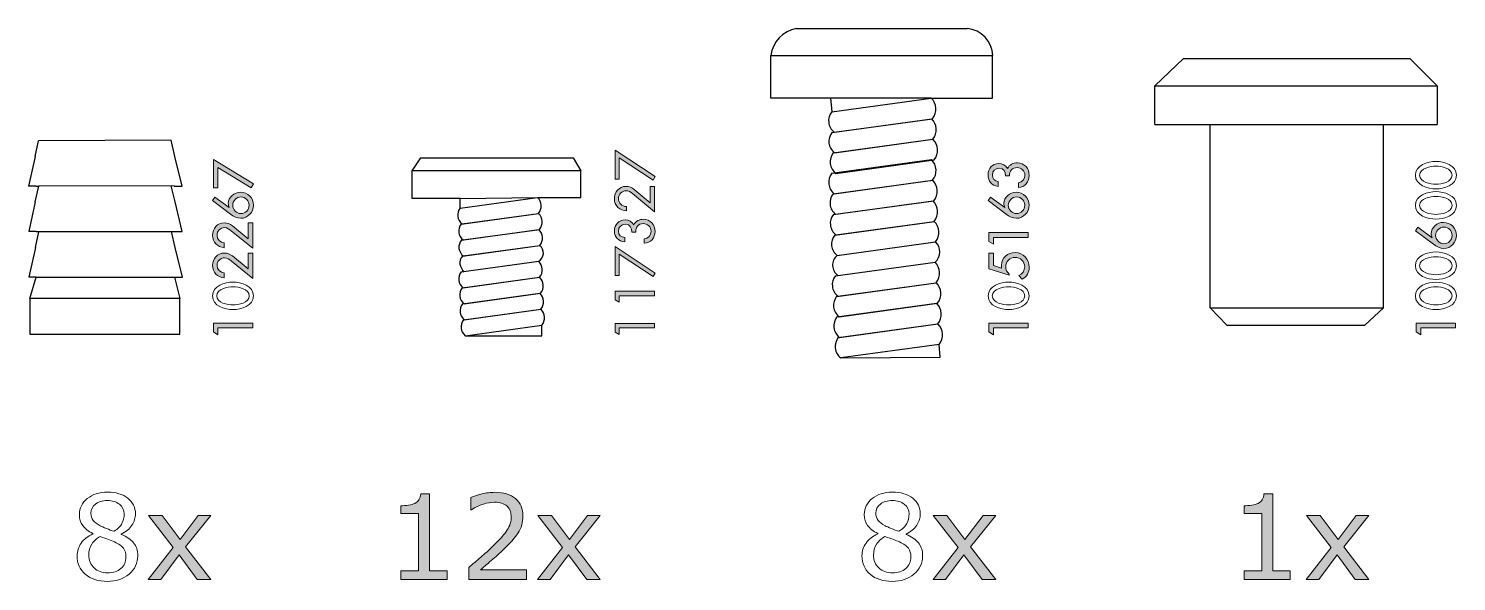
# Model space of a CAD drawing. Header units: centimetres. Extents: x -263 to 1048, y -279 to 536.
# Drawn here: x 427.6 to 504.8, y 307 to 336.9 of the extents above; entities that cross this region are included whole.
import ezdxf

# ---------------------------------------------------------------- set-up
doc = ezdxf.new("R2010")
doc.units = ezdxf.units.CM
doc.header["$MEASUREMENT"] = 0
doc.layers.add('Chiodi', color=1, linetype='Continuous')
doc.layers.add('Livello 1', color=7, linetype='Continuous')

msp = doc.modelspace()

# ---------------------------------------------------------------- hatches: boundary and pattern name
at = {"layer": 'Livello 1', "true_color": 0xffffff}
h = msp.add_hatch(color=7, dxfattribs=at)
h.dxf.hatch_style = 2
h.paths.add_polyline_path([(437.855, 328.271), (437.613, 328.271), (437.613, 329.803), (439.785, 328.477), (439.658, 328.271), (437.855, 329.371)])
h = msp.add_hatch(color=7, dxfattribs=at)
h.dxf.hatch_style = 2
h.paths.add_polyline_path([(459.552, 328.737), (459.332, 328.737), (459.332, 330.305), (461.496, 328.878), (461.385, 328.692), (459.552, 329.899)])
h = msp.add_hatch(color=7, dxfattribs=at)
h.dxf.hatch_style = 2
edge = h.paths.add_edge_path()
edge.add_spline(control_points=[(480.44, 328.914), (480.44, 329.142), (480.355, 329.332), (480.098, 329.332), (479.884, 329.332), (479.735, 329.174), (479.735, 328.962), (479.735, 328.77), (479.856, 328.637), (480.039, 328.61), (480.039, 328.61), (480.039, 328.347), (480.039, 328.347), (479.689, 328.398), (479.503, 328.621), (479.503, 328.971), (479.503, 329.309), (479.72, 329.585), (480.076, 329.585), (480.285, 329.585), (480.454, 329.495), (480.555, 329.315), (480.654, 329.524), (480.855, 329.616), (481.083, 329.616), (481.48, 329.616), (481.72, 329.318), (481.72, 328.936), (481.72, 328.604), (481.5, 328.305), (481.151, 328.288), (481.151, 328.288), (481.151, 328.545), (481.151, 328.545), (481.359, 328.57), (481.489, 328.754), (481.489, 328.956), (481.489, 329.193), (481.303, 329.363), (481.072, 329.363), (480.801, 329.363), (480.64, 329.177), (480.659, 328.914), (480.659, 328.914), (480.44, 328.914), (480.44, 328.914)], knot_values=[0, 0, 0, 0, 1, 1, 1, 2, 2, 2, 3, 3, 3, 4, 4, 4, 5, 5, 5, 6, 6, 6, 7, 7, 7, 8, 8, 8, 9, 9, 9, 10, 10, 10, 11, 11, 11, 12, 12, 12, 13, 13, 13, 14, 14, 14, 15, 15, 15, 15], degree=3, periodic=0)
h = msp.add_hatch(color=7, dxfattribs=at)
h.dxf.hatch_style = 2
edge = h.paths.add_edge_path()
edge.add_spline(control_points=[(461.238, 328.347), (461.238, 328.347), (461.459, 328.347), (461.459, 328.347), (461.459, 328.347), (461.459, 326.971), (461.459, 326.971), (461.459, 326.971), (460.283, 327.966), (460.283, 327.966), (460.181, 328.051), (460.065, 328.11), (459.927, 328.11), (459.69, 328.11), (459.515, 327.918), (459.515, 327.687), (459.515, 327.43), (459.704, 327.264), (459.953, 327.258), (459.953, 327.258), (459.953, 327.021), (459.953, 327.021), (459.58, 327.03), (459.295, 327.303), (459.295, 327.678), (459.295, 328.034), (459.555, 328.347), (459.924, 328.347), (460.096, 328.347), (460.246, 328.296), (460.373, 328.186), (460.373, 328.186), (461.238, 327.45), (461.238, 327.45), (461.238, 327.45), (461.238, 328.347), (461.238, 328.347)], knot_values=[0, 0, 0, 0, 1, 1, 1, 2, 2, 2, 3, 3, 3, 4, 4, 4, 5, 5, 5, 6, 6, 6, 7, 7, 7, 8, 8, 8, 9, 9, 9, 10, 10, 10, 11, 11, 11, 12, 12, 12, 12], degree=3, periodic=0)
h = msp.add_hatch(color=7, dxfattribs=at)
h.dxf.hatch_style = 2
edge = h.paths.add_edge_path()
edge.add_spline(control_points=[(437.697, 327.768), (437.697, 327.768), (438.465, 327.201), (438.465, 327.201), (438.465, 327.201), (438.471, 327.207), (438.471, 327.207), (438.439, 327.269), (438.419, 327.339), (438.419, 327.416), (438.419, 327.765), (438.744, 328.03), (439.085, 328.03), (439.474, 328.03), (439.785, 327.714), (439.785, 327.328), (439.785, 326.961), (439.48, 326.62), (439.105, 326.62), (438.891, 326.62), (438.71, 326.727), (438.544, 326.851), (438.544, 326.851), (437.568, 327.576), (437.568, 327.576), (437.568, 327.576), (437.697, 327.768), (437.697, 327.768)], knot_values=[0, 0, 0, 0, 1, 1, 1, 2, 2, 2, 3, 3, 3, 4, 4, 4, 5, 5, 5, 6, 6, 6, 7, 7, 7, 8, 8, 8, 9, 9, 9, 9], degree=3, periodic=0)
edge = h.paths.add_edge_path()
edge.add_spline(control_points=[(439.113, 327.777), (438.848, 327.777), (438.657, 327.551), (438.657, 327.326), (438.657, 327.094), (438.868, 326.874), (439.099, 326.874), (439.344, 326.874), (439.548, 327.083), (439.548, 327.326), (439.548, 327.562), (439.35, 327.777), (439.113, 327.777)], knot_values=[0, 0, 0, 0, 0.352778, 0.352778, 0.352778, 0.705556, 0.705556, 0.705556, 1.058333, 1.058333, 1.058333, 1.411111, 1.411111, 1.411111, 1.411111], degree=3, periodic=0)
edge.add_line((439.113, 327.777), (439.113, 327.777))
h = msp.add_hatch(color=7, dxfattribs=at)
h.dxf.hatch_style = 2
edge = h.paths.add_edge_path()
edge.add_spline(control_points=[(479.633, 327.768), (479.633, 327.768), (480.4, 327.201), (480.4, 327.201), (480.4, 327.201), (480.406, 327.207), (480.406, 327.207), (480.375, 327.269), (480.355, 327.339), (480.355, 327.416), (480.355, 327.765), (480.679, 328.03), (481.021, 328.03), (481.41, 328.03), (481.72, 327.714), (481.72, 327.328), (481.72, 326.961), (481.416, 326.62), (481.041, 326.62), (480.826, 326.62), (480.646, 326.727), (480.479, 326.851), (480.479, 326.851), (479.503, 327.576), (479.503, 327.576), (479.503, 327.576), (479.633, 327.768), (479.633, 327.768)], knot_values=[0, 0, 0, 0, 1, 1, 1, 2, 2, 2, 3, 3, 3, 4, 4, 4, 5, 5, 5, 6, 6, 6, 7, 7, 7, 8, 8, 8, 9, 9, 9, 9], degree=3, periodic=0)
edge = h.paths.add_edge_path()
edge.add_spline(control_points=[(481.049, 327.777), (480.784, 327.777), (480.592, 327.551), (480.592, 327.326), (480.592, 327.094), (480.804, 326.874), (481.035, 326.874), (481.28, 326.874), (481.483, 327.083), (481.483, 327.326), (481.483, 327.562), (481.286, 327.777), (481.049, 327.777)], knot_values=[0, 0, 0, 0, 0.352778, 0.352778, 0.352778, 0.705556, 0.705556, 0.705556, 1.058333, 1.058333, 1.058333, 1.411111, 1.411111, 1.411111, 1.411111], degree=3, periodic=0)
edge.add_line((481.049, 327.777), (481.049, 327.777))
h = msp.add_hatch(color=7, dxfattribs=at)
h.dxf.hatch_style = 2
edge = h.paths.add_edge_path()
edge.add_spline(control_points=[(460.232, 325.881), (460.224, 326.107), (460.155, 326.301), (459.888, 326.301), (459.662, 326.301), (459.515, 326.152), (459.515, 325.929), (459.515, 325.717), (459.656, 325.599), (459.856, 325.579), (459.856, 325.579), (459.856, 325.344), (459.856, 325.344), (459.518, 325.379), (459.296, 325.585), (459.296, 325.934), (459.296, 326.276), (459.527, 326.538), (459.876, 326.538), (460.065, 326.538), (460.254, 326.437), (460.342, 326.264), (460.435, 326.47), (460.647, 326.569), (460.864, 326.569), (461.236, 326.569), (461.495, 326.273), (461.495, 325.909), (461.495, 325.565), (461.261, 325.283), (460.906, 325.277), (460.906, 325.277), (460.906, 325.508), (460.906, 325.508), (461.123, 325.52), (461.276, 325.703), (461.276, 325.918), (461.276, 326.154), (461.083, 326.332), (460.849, 326.332), (460.578, 326.332), (460.443, 326.14), (460.452, 325.881), (460.452, 325.881), (460.232, 325.881), (460.232, 325.881)], knot_values=[0, 0, 0, 0, 1, 1, 1, 2, 2, 2, 3, 3, 3, 4, 4, 4, 5, 5, 5, 6, 6, 6, 7, 7, 7, 8, 8, 8, 9, 9, 9, 10, 10, 10, 11, 11, 11, 12, 12, 12, 13, 13, 13, 14, 14, 14, 15, 15, 15, 15], degree=3, periodic=0)
h = msp.add_hatch(color=7, dxfattribs=at)
h.dxf.hatch_style = 2
edge = h.paths.add_edge_path()
edge.add_spline(control_points=[(439.497, 326.377), (439.497, 326.377), (439.74, 326.377), (439.74, 326.377), (439.74, 326.377), (439.74, 325.003), (439.74, 325.003), (439.74, 325.003), (438.597, 325.934), (438.597, 325.934), (438.49, 326.021), (438.358, 326.123), (438.216, 326.123), (437.994, 326.123), (437.81, 325.925), (437.81, 325.706), (437.81, 325.488), (437.985, 325.311), (438.2, 325.296), (438.2, 325.296), (438.2, 325.031), (438.2, 325.031), (437.821, 325.074), (437.568, 325.319), (437.568, 325.706), (437.568, 326.066), (437.836, 326.377), (438.205, 326.377), (438.363, 326.377), (438.521, 326.317), (438.642, 326.219), (438.642, 326.219), (439.497, 325.519), (439.497, 325.519), (439.497, 325.519), (439.497, 326.377), (439.497, 326.377)], knot_values=[0, 0, 0, 0, 1, 1, 1, 2, 2, 2, 3, 3, 3, 4, 4, 4, 5, 5, 5, 6, 6, 6, 7, 7, 7, 8, 8, 8, 9, 9, 9, 10, 10, 10, 11, 11, 11, 12, 12, 12, 12], degree=3, periodic=0)
h = msp.add_hatch(color=7, dxfattribs=at)
h.dxf.hatch_style = 2
h.paths.add_polyline_path([(479.791, 325.223), (479.548, 325.37), (479.548, 325.846), (481.675, 325.846), (481.675, 325.592), (479.791, 325.592)])
h = msp.add_hatch(color=7, dxfattribs=at)
h.dxf.hatch_style = 2
edge = h.paths.add_edge_path()
edge.add_spline(control_points=[(502.735, 326.136), (502.735, 326.136), (503.502, 325.568), (503.502, 325.568), (503.502, 325.568), (503.508, 325.575), (503.508, 325.575), (503.477, 325.637), (503.457, 325.707), (503.457, 325.784), (503.457, 326.133), (503.782, 326.398), (504.123, 326.398), (504.512, 326.398), (504.822, 326.082), (504.822, 325.696), (504.822, 325.329), (504.517, 324.988), (504.143, 324.988), (503.928, 324.988), (503.747, 325.095), (503.581, 325.219), (503.581, 325.219), (502.605, 325.944), (502.605, 325.944), (502.605, 325.944), (502.735, 326.136), (502.735, 326.136)], knot_values=[0, 0, 0, 0, 1, 1, 1, 2, 2, 2, 3, 3, 3, 4, 4, 4, 5, 5, 5, 6, 6, 6, 7, 7, 7, 8, 8, 8, 9, 9, 9, 9], degree=3, periodic=0)
edge = h.paths.add_edge_path()
edge.add_spline(control_points=[(504.151, 326.144), (503.886, 326.144), (503.694, 325.919), (503.694, 325.693), (503.694, 325.462), (503.906, 325.242), (504.137, 325.242), (504.382, 325.242), (504.585, 325.45), (504.585, 325.693), (504.585, 325.93), (504.388, 326.144), (504.151, 326.144)], knot_values=[0, 0, 0, 0, 0.352778, 0.352778, 0.352778, 0.705556, 0.705556, 0.705556, 1.058333, 1.058333, 1.058333, 1.411111, 1.411111, 1.411111, 1.411111], degree=3, periodic=0)
edge.add_line((504.151, 326.144), (504.151, 326.144))
h = msp.add_hatch(color=7, dxfattribs=at)
h.dxf.hatch_style = 2
h.paths.add_polyline_path([(459.552, 323.521), (459.332, 323.521), (459.332, 325.09), (461.496, 323.663), (461.385, 323.477), (459.552, 324.684)])
h = msp.add_hatch(color=7, dxfattribs=at)
h.dxf.hatch_style = 2
edge = h.paths.add_edge_path()
edge.add_spline(control_points=[(439.497, 324.745), (439.497, 324.745), (439.74, 324.745), (439.74, 324.745), (439.74, 324.745), (439.74, 323.372), (439.74, 323.372), (439.74, 323.372), (438.597, 324.303), (438.597, 324.303), (438.49, 324.39), (438.358, 324.491), (438.216, 324.491), (437.994, 324.491), (437.81, 324.295), (437.81, 324.074), (437.81, 323.857), (437.985, 323.679), (438.2, 323.665), (438.2, 323.665), (438.2, 323.4), (438.2, 323.4), (437.821, 323.442), (437.568, 323.687), (437.568, 324.074), (437.568, 324.435), (437.836, 324.745), (438.205, 324.745), (438.363, 324.745), (438.521, 324.686), (438.642, 324.587), (438.642, 324.587), (439.497, 323.888), (439.497, 323.888), (439.497, 323.888), (439.497, 324.745), (439.497, 324.745)], knot_values=[0, 0, 0, 0, 1, 1, 1, 2, 2, 2, 3, 3, 3, 4, 4, 4, 5, 5, 5, 6, 6, 6, 7, 7, 7, 8, 8, 8, 9, 9, 9, 10, 10, 10, 11, 11, 11, 12, 12, 12, 12], degree=3, periodic=0)
h = msp.add_hatch(color=7, dxfattribs=at)
h.dxf.hatch_style = 2
edge = h.paths.add_edge_path()
edge.add_spline(control_points=[(479.791, 324.066), (479.791, 324.066), (480.228, 323.933), (480.228, 323.933), (480.228, 323.933), (480.22, 324.082), (480.22, 324.082), (480.22, 324.494), (480.572, 324.765), (480.964, 324.765), (481.413, 324.765), (481.72, 324.415), (481.72, 323.978), (481.72, 323.716), (481.582, 323.454), (481.348, 323.329), (481.348, 323.329), (481.162, 323.527), (481.162, 323.527), (481.342, 323.592), (481.478, 323.809), (481.478, 323.998), (481.478, 324.286), (481.241, 324.511), (480.956, 324.511), (480.682, 324.511), (480.451, 324.277), (480.451, 324.004), (480.451, 323.854), (480.521, 323.699), (480.64, 323.606), (480.64, 323.606), (480.64, 323.555), (480.64, 323.555), (480.64, 323.555), (479.548, 323.882), (479.548, 323.882), (479.548, 323.882), (479.548, 324.734), (479.548, 324.734), (479.548, 324.734), (479.791, 324.734), (479.791, 324.734), (479.791, 324.734), (479.791, 324.066), (479.791, 324.066)], knot_values=[0, 0, 0, 0, 1, 1, 1, 2, 2, 2, 3, 3, 3, 4, 4, 4, 5, 5, 5, 6, 6, 6, 7, 7, 7, 8, 8, 8, 9, 9, 9, 10, 10, 10, 11, 11, 11, 12, 12, 12, 13, 13, 13, 14, 14, 14, 15, 15, 15, 15], degree=3, periodic=0)
h = msp.add_hatch(color=7, dxfattribs=at)
h.dxf.hatch_style = 2
h.paths.add_polyline_path([(459.552, 322.085), (459.332, 322.209), (459.332, 322.675), (461.459, 322.675), (461.459, 322.438), (459.552, 322.438)])
h = msp.add_hatch(color=7, dxfattribs=at)
h.dxf.hatch_style = 2
h.paths.add_polyline_path([(437.855, 320.329), (437.613, 320.476), (437.613, 320.953), (439.74, 320.953), (439.74, 320.699), (437.855, 320.699)])
h = msp.add_hatch(color=7, dxfattribs=at)
h.dxf.hatch_style = 2
h.paths.add_polyline_path([(459.552, 320.346), (459.332, 320.471), (459.332, 320.936), (461.459, 320.936), (461.459, 320.699), (459.552, 320.699)])
h = msp.add_hatch(color=7, dxfattribs=at)
h.dxf.hatch_style = 2
h.paths.add_polyline_path([(479.791, 320.329), (479.548, 320.476), (479.548, 320.953), (481.675, 320.953), (481.675, 320.699), (479.791, 320.699)])
h = msp.add_hatch(color=7, dxfattribs=at)
h.dxf.hatch_style = 2
h.paths.add_polyline_path([(502.893, 320.328), (502.65, 320.475), (502.65, 320.952), (504.777, 320.952), (504.777, 320.698), (502.893, 320.698)])
h = msp.add_hatch(color=7, dxfattribs=at)
h.dxf.hatch_style = 2
edge = h.paths.add_edge_path()
edge.add_spline(control_points=[(450.247, 307.095), (450.247, 307.095), (447.747, 307.095), (447.747, 307.095), (447.747, 307.095), (447.747, 307.567), (447.747, 307.567), (447.747, 307.567), (448.709, 307.567), (448.709, 307.567), (448.709, 307.567), (448.709, 310.661), (448.709, 310.661), (448.709, 310.661), (447.747, 310.661), (447.747, 310.661), (447.747, 310.661), (447.747, 311.083), (447.747, 311.083), (447.878, 311.083), (448.018, 311.094), (448.167, 311.115), (448.315, 311.137), (448.428, 311.169), (448.504, 311.21), (448.599, 311.261), (448.674, 311.327), (448.729, 311.406), (448.784, 311.486), (448.815, 311.593), (448.824, 311.728), (448.824, 311.728), (449.304, 311.728), (449.304, 311.728), (449.304, 311.728), (449.304, 307.567), (449.304, 307.567), (449.304, 307.567), (450.247, 307.567), (450.247, 307.567), (450.247, 307.567), (450.247, 307.095), (450.247, 307.095)], knot_values=[0, 0, 0, 0, 1, 1, 1, 2, 2, 2, 3, 3, 3, 4, 4, 4, 5, 5, 5, 6, 6, 6, 7, 7, 7, 8, 8, 8, 9, 9, 9, 10, 10, 10, 11, 11, 11, 12, 12, 12, 13, 13, 13, 14, 14, 14, 14], degree=3, periodic=0)
h = msp.add_hatch(color=7, dxfattribs=at)
h.dxf.hatch_style = 2
edge = h.paths.add_edge_path()
edge.add_spline(control_points=[(454.547, 307.095), (454.547, 307.095), (451.422, 307.095), (451.422, 307.095), (451.422, 307.095), (451.422, 307.744), (451.422, 307.744), (451.639, 307.929), (451.856, 308.115), (452.074, 308.302), (452.292, 308.487), (452.496, 308.672), (452.684, 308.856), (453.081, 309.241), (453.353, 309.546), (453.499, 309.773), (453.646, 309.999), (453.719, 310.243), (453.719, 310.506), (453.719, 310.746), (453.64, 310.933), (453.482, 311.069), (453.324, 311.204), (453.103, 311.272), (452.82, 311.272), (452.632, 311.272), (452.429, 311.238), (452.21, 311.173), (451.99, 311.106), (451.776, 311.005), (451.567, 310.868), (451.567, 310.868), (451.536, 310.868), (451.536, 310.868), (451.536, 310.868), (451.536, 311.52), (451.536, 311.52), (451.683, 311.592), (451.879, 311.658), (452.124, 311.718), (452.369, 311.778), (452.606, 311.808), (452.836, 311.808), (453.309, 311.808), (453.68, 311.694), (453.949, 311.466), (454.217, 311.237), (454.352, 310.927), (454.352, 310.537), (454.352, 310.361), (454.33, 310.197), (454.285, 310.045), (454.241, 309.893), (454.175, 309.749), (454.088, 309.613), (454.008, 309.485), (453.913, 309.359), (453.805, 309.234), (453.696, 309.111), (453.564, 308.973), (453.409, 308.822), (453.188, 308.605), (452.96, 308.395), (452.724, 308.191), (452.489, 307.987), (452.268, 307.799), (452.063, 307.626), (452.063, 307.626), (454.547, 307.626), (454.547, 307.626), (454.547, 307.626), (454.547, 307.095), (454.547, 307.095)], knot_values=[0, 0, 0, 0, 1, 1, 1, 2, 2, 2, 3, 3, 3, 4, 4, 4, 5, 5, 5, 6, 6, 6, 7, 7, 7, 8, 8, 8, 9, 9, 9, 10, 10, 10, 11, 11, 11, 12, 12, 12, 13, 13, 13, 14, 14, 14, 15, 15, 15, 16, 16, 16, 17, 17, 17, 18, 18, 18, 19, 19, 19, 20, 20, 20, 21, 21, 21, 22, 22, 22, 23, 23, 23, 24, 24, 24, 24], degree=3, periodic=0)
h = msp.add_hatch(color=7, dxfattribs=at)
h.dxf.hatch_style = 2
edge = h.paths.add_edge_path()
edge.add_spline(control_points=[(495.84, 307.094), (495.84, 307.094), (493.341, 307.094), (493.341, 307.094), (493.341, 307.094), (493.341, 307.566), (493.341, 307.566), (493.341, 307.566), (494.302, 307.566), (494.302, 307.566), (494.302, 307.566), (494.302, 310.661), (494.302, 310.661), (494.302, 310.661), (493.341, 310.661), (493.341, 310.661), (493.341, 310.661), (493.341, 311.082), (493.341, 311.082), (493.471, 311.082), (493.611, 311.093), (493.76, 311.115), (493.908, 311.137), (494.021, 311.168), (494.098, 311.209), (494.193, 311.261), (494.268, 311.327), (494.322, 311.406), (494.377, 311.486), (494.408, 311.593), (494.417, 311.728), (494.417, 311.728), (494.897, 311.728), (494.897, 311.728), (494.897, 311.728), (494.897, 307.566), (494.897, 307.566), (494.897, 307.566), (495.84, 307.566), (495.84, 307.566), (495.84, 307.566), (495.84, 307.094), (495.84, 307.094)], knot_values=[0, 0, 0, 0, 1, 1, 1, 2, 2, 2, 3, 3, 3, 4, 4, 4, 5, 5, 5, 6, 6, 6, 7, 7, 7, 8, 8, 8, 9, 9, 9, 10, 10, 10, 11, 11, 11, 12, 12, 12, 13, 13, 13, 14, 14, 14, 14], degree=3, periodic=0)
h = msp.add_hatch(color=7, dxfattribs=at)
h.dxf.hatch_style = 2
h.paths.add_polyline_path([(437.476, 307.095), (436.741, 307.095), (435.758, 308.426), (434.769, 307.095), (434.09, 307.095), (435.441, 308.822), (434.102, 310.558), (434.837, 310.558), (435.814, 309.25), (436.793, 310.558), (437.476, 310.558), (436.115, 308.853)])
h = msp.add_hatch(color=7, dxfattribs=at)
h.dxf.hatch_style = 2
h.paths.add_polyline_path([(458.531, 307.095), (457.797, 307.095), (456.814, 308.426), (455.825, 307.095), (455.145, 307.095), (456.497, 308.822), (455.158, 310.558), (455.893, 310.558), (456.869, 309.25), (457.849, 310.558), (458.531, 310.558), (457.171, 308.853)])
h = msp.add_hatch(color=7, dxfattribs=at)
h.dxf.hatch_style = 2
h.paths.add_polyline_path([(479.911, 307.095), (479.176, 307.095), (478.193, 308.426), (477.204, 307.095), (476.525, 307.095), (477.876, 308.822), (476.537, 310.558), (477.272, 310.558), (478.249, 309.25), (479.228, 310.558), (479.911, 310.558), (478.55, 308.853)])
h = msp.add_hatch(color=7, dxfattribs=at)
h.dxf.hatch_style = 2
h.paths.add_polyline_path([(500.088, 307.094), (499.353, 307.094), (498.37, 308.425), (497.381, 307.094), (496.702, 307.094), (498.054, 308.822), (496.714, 310.558), (497.449, 310.558), (498.426, 309.25), (499.405, 310.558), (500.088, 310.558), (498.727, 308.853)])

# ---------------------------------------------------------------- linework, layer by layer
at = {"layer": 'Chiodi'}
for p, q in [((469.141, 336.879), (478.369, 336.879)), ((467.762, 333.121), (467.762, 335.43)), ((467.762, 335.43), (479.296, 335.43)), ((479.296, 335.43), (479.747, 335.43)), ((479.747, 335.43), (479.747, 335.422)), ((479.747, 333.121), (479.747, 335.422)), ((488.516, 333.792), (490.071, 335.259)), ((490.071, 335.259), (502.307, 335.255)), ((502.307, 335.255), (503.776, 333.791)), ((488.516, 331.686), (488.516, 333.792)), ((488.516, 333.792), (503.776, 333.791)), ((503.776, 333.791), (503.786, 331.685)), ((470.988, 333.121), (467.762, 333.121)), ((476.431, 333.121), (470.988, 333.121)), ((470.988, 333.121), (471.045, 332.381)), ((471.045, 332.381), (476.431, 333.121)), ((476.431, 333.121), (479.747, 333.121)), ((471.062, 331.269), (476.45, 332.007)), ((471.176, 331.277), (476.496, 332.007)), ((488.516, 331.686), (503.786, 331.685)), ((491.513, 321.785), (491.513, 331.686)), ((500.879, 321.785), (500.879, 331.686)), ((427.979, 329.968), (428.167, 330.815)), ((435.324, 330.838), (428.167, 330.815)), ((435.532, 329.968), (435.324, 330.838)), ((471.131, 330.157), (476.519, 330.895)), ((471.193, 330.165), (476.514, 330.895)), ((427.979, 329.968), (427.621, 328.359)), ((435.919, 328.359), (435.532, 329.968)), ((448.368, 329.194), (448.832, 329.882)), ((448.832, 329.882), (457.061, 329.882)), ((457.061, 329.882), (457.479, 329.194)), ((471.051, 329.055), (476.438, 329.793)), ((471.263, 329.052), (476.583, 329.782)), ((457.479, 329.194), (448.368, 329.194)), ((448.368, 327.69), (448.368, 329.194)), ((457.479, 327.749), (457.479, 329.194)), ((428.023, 328.359), (427.621, 328.359)), ((427.987, 327.513), (428.175, 328.36)), ((428.023, 328.359), (428.175, 328.36)), ((435.332, 328.383), (428.175, 328.36)), ((435.54, 327.513), (435.332, 328.383)), ((435.502, 328.359), (435.332, 328.383)), ((435.502, 328.359), (435.919, 328.359)), ((471.12, 327.942), (476.507, 328.68)), ((471.182, 327.95), (476.502, 328.68)), ((427.987, 327.513), (427.629, 325.904)), ((435.927, 325.904), (435.54, 327.513)), ((450.954, 327.69), (448.368, 327.69)), ((450.954, 327.174), (455.142, 327.749)), ((450.954, 327.69), (455.142, 327.749)), ((450.954, 327.174), (450.954, 327.69)), ((455.142, 327.749), (457.479, 327.749)), ((471.137, 326.83), (476.525, 327.568)), ((471.251, 326.838), (476.571, 327.568)), ((451.008, 326.309), (455.197, 326.883)), ((451.056, 326.315), (455.193, 326.883)), ((428.031, 325.904), (427.629, 325.904)), ((427.997, 325.043), (428.185, 325.89)), ((428.031, 325.904), (435.51, 325.904)), ((435.342, 325.913), (428.185, 325.89)), ((435.551, 325.043), (435.342, 325.913)), ((435.51, 325.904), (435.927, 325.904)), ((451.022, 325.444), (455.211, 326.018)), ((451.11, 325.45), (455.247, 326.018)), ((471.207, 325.718), (476.594, 326.456)), ((471.269, 325.726), (476.589, 326.456)), ((427.997, 325.043), (427.639, 323.433)), ((435.937, 323.433), (435.551, 325.043)), ((451.076, 324.579), (455.265, 325.153)), ((451.124, 324.585), (455.261, 325.153)), ((471.338, 324.613), (476.658, 325.343)), ((451.013, 323.722), (455.202, 324.296)), ((471.243, 323.515), (476.631, 324.253)), ((428.041, 323.433), (427.639, 323.433)), ((427.697, 322.279), (428.041, 323.433)), ((428.041, 323.433), (435.52, 323.433)), ((435.52, 323.433), (435.801, 322.279)), ((435.52, 323.433), (435.937, 323.433)), ((451.067, 322.857), (455.255, 323.431)), ((451.115, 322.863), (455.252, 323.431)), ((471.313, 322.403), (476.7, 323.141)), ((471.375, 322.411), (476.695, 323.141)), ((435.801, 322.279), (427.697, 322.279)), ((427.697, 322.279), (427.697, 320.353)), ((435.801, 320.357), (435.801, 322.279)), ((451.08, 321.992), (455.269, 322.566)), ((451.168, 321.998), (455.305, 322.566)), ((471.33, 321.291), (476.718, 322.029)), ((471.444, 321.298), (476.764, 322.028)), ((451.134, 321.127), (455.323, 321.701)), ((451.182, 321.134), (455.319, 321.701)), ((491.513, 321.785), (500.879, 321.785)), ((491.513, 321.785), (492.408, 320.842)), ((500.879, 321.785), (499.877, 320.842)), ((451.236, 320.269), (455.373, 320.836)), ((455.371, 320.269), (455.373, 320.836)), ((471.399, 320.178), (476.787, 320.916)), ((471.461, 320.186), (476.782, 320.916)), ((492.408, 320.842), (499.877, 320.842)), ((427.683, 320.357), (435.801, 320.357)), ((451.236, 320.269), (455.371, 320.269)), ((476.851, 319.804), (471.531, 319.074)), ((476.91, 319.117), (476.851, 319.804)), ((471.531, 319.074), (476.91, 319.117))]:
    msp.add_line(p, q, dxfattribs=at)
for centre, radius, start, end in [((469.424, 335.23), 1.673, 99.74581, 173.42871), ((478.233, 335.37), 1.516, 1.97117, 84.8543), ((475.853, 332.528), 0.828, 320.99417, 45.7306), ((471.659, 331.894), 0.784, 141.58314, 231.95807), ((475.871, 331.416), 0.828, 320.99417, 45.7306), ((471.676, 330.782), 0.784, 141.58314, 231.95807), ((475.94, 330.303), 0.828, 320.99417, 45.7306), ((471.746, 329.67), 0.784, 141.58314, 231.95807), ((475.859, 329.201), 0.828, 320.99417, 45.7306), ((471.665, 328.568), 0.784, 141.58314, 231.95807), ((475.928, 328.089), 0.828, 320.99417, 45.7306), ((454.693, 327.288), 0.644, 320.99417, 45.7306), ((471.734, 327.455), 0.784, 141.58314, 231.95807), ((475.946, 326.977), 0.828, 320.99417, 45.7306), ((451.432, 326.795), 0.61, 141.58314, 231.95807), ((454.747, 326.423), 0.644, 320.99417, 45.7306), ((471.752, 326.343), 0.784, 141.58314, 231.95807), ((451.486, 325.93), 0.61, 141.58314, 231.95807), ((454.761, 325.558), 0.644, 320.99417, 45.7306), ((476.015, 325.864), 0.828, 320.99417, 45.7306), ((451.499, 325.065), 0.61, 141.58314, 231.95807), ((454.932, 324.747), 0.525, 300.92574, 50.8227), ((471.821, 325.231), 0.784, 141.58314, 231.95807), ((476.168, 324.81), 0.724, 309.69584, 47.42173), ((451.516, 324.211), 0.574, 140.08291, 233.8973), ((454.752, 323.836), 0.644, 320.99417, 45.7306), ((471.765, 324.091), 0.674, 129.32399, 235.66365), ((476.052, 323.662), 0.828, 320.99417, 45.7306), ((451.49, 323.343), 0.61, 141.58314, 231.95807), ((471.858, 323.028), 0.784, 141.58314, 231.95807), ((451.544, 322.478), 0.61, 141.58314, 231.95807), ((454.805, 322.971), 0.644, 320.99417, 45.7306), ((476.121, 322.549), 0.828, 320.99417, 45.7306), ((451.558, 321.614), 0.61, 141.58314, 231.95807), ((454.819, 322.106), 0.644, 320.99417, 45.7306), ((471.927, 321.916), 0.784, 141.58314, 231.95807), ((476.139, 321.437), 0.828, 320.99417, 45.7306), ((454.873, 321.241), 0.644, 320.99417, 45.7306), ((471.945, 320.803), 0.784, 141.58314, 231.95807), ((451.612, 320.749), 0.61, 141.58314, 231.95807), ((476.208, 320.325), 0.828, 320.99417, 45.7306), ((472.014, 319.691), 0.784, 141.58314, 231.95807)]:
    msp.add_arc(centre, radius, start, end, dxfattribs=at)
at = {"layer": 'Livello 1', "lineweight": 0}
for points in [[(437.855, 328.271), (437.613, 328.271), (437.613, 329.803), (439.785, 328.477), (439.658, 328.271), (437.855, 329.371), (437.855, 328.271)], [(459.552, 328.737), (459.332, 328.737), (459.332, 330.305), (461.496, 328.878), (461.385, 328.692), (459.552, 329.899), (459.552, 328.737)], [(479.791, 325.223), (479.548, 325.37), (479.548, 325.846), (481.675, 325.846), (481.675, 325.592), (479.791, 325.592), (479.791, 325.223)], [(459.552, 323.521), (459.332, 323.521), (459.332, 325.09), (461.496, 323.663), (461.385, 323.477), (459.552, 324.684), (459.552, 323.521)], [(459.552, 322.085), (459.332, 322.209), (459.332, 322.675), (461.459, 322.675), (461.459, 322.438), (459.552, 322.438), (459.552, 322.085)], [(437.855, 320.329), (437.613, 320.476), (437.613, 320.953), (439.74, 320.953), (439.74, 320.699), (437.855, 320.699), (437.855, 320.329)], [(459.552, 320.346), (459.332, 320.471), (459.332, 320.936), (461.459, 320.936), (461.459, 320.699), (459.552, 320.699), (459.552, 320.346)], [(479.791, 320.329), (479.548, 320.476), (479.548, 320.953), (481.675, 320.953), (481.675, 320.699), (479.791, 320.699), (479.791, 320.329)], [(502.893, 320.328), (502.65, 320.475), (502.65, 320.952), (504.777, 320.952), (504.777, 320.698), (502.893, 320.698), (502.893, 320.328)], [(437.476, 307.095), (436.741, 307.095), (435.758, 308.426), (434.769, 307.095), (434.09, 307.095), (435.441, 308.822), (434.102, 310.558), (434.837, 310.558), (435.814, 309.25), (436.793, 310.558), (437.476, 310.558), (436.115, 308.853), (437.476, 307.095)], [(458.531, 307.095), (457.797, 307.095), (456.814, 308.426), (455.825, 307.095), (455.145, 307.095), (456.497, 308.822), (455.158, 310.558), (455.893, 310.558), (456.869, 309.25), (457.849, 310.558), (458.531, 310.558), (457.171, 308.853), (458.531, 307.095)], [(479.911, 307.095), (479.176, 307.095), (478.193, 308.426), (477.204, 307.095), (476.525, 307.095), (477.876, 308.822), (476.537, 310.558), (477.272, 310.558), (478.249, 309.25), (479.228, 310.558), (479.911, 310.558), (478.55, 308.853), (479.911, 307.095)], [(500.088, 307.094), (499.353, 307.094), (498.37, 308.425), (497.381, 307.094), (496.702, 307.094), (498.054, 308.822), (496.714, 310.558), (497.449, 310.558), (498.426, 309.25), (499.405, 310.558), (500.088, 310.558), (498.727, 308.853), (500.088, 307.094)]]:
    msp.add_lwpolyline(points, dxfattribs=at)
for points, knots in [([(503.714, 328.211), (503.277, 328.211), (502.605, 328.402), (502.605, 328.953), (502.605, 329.502), (503.277, 329.694), (503.714, 329.694), (504.148, 329.694), (504.822, 329.5), (504.822, 328.953), (504.822, 328.405), (504.148, 328.211), (503.714, 328.211)], [0, 0, 0, 0, 1, 1, 1, 2, 2, 2, 3, 3, 3, 4, 4, 4, 4]), ([(480.44, 328.914), (480.44, 329.142), (480.355, 329.332), (480.098, 329.332), (479.884, 329.332), (479.735, 329.174), (479.735, 328.962), (479.735, 328.77), (479.856, 328.637), (480.039, 328.61), (480.039, 328.61), (480.039, 328.347), (480.039, 328.347), (479.689, 328.398), (479.503, 328.621), (479.503, 328.971), (479.503, 329.309), (479.72, 329.585), (480.076, 329.585), (480.285, 329.585), (480.454, 329.495), (480.555, 329.315), (480.654, 329.524), (480.855, 329.616), (481.083, 329.616), (481.48, 329.616), (481.72, 329.318), (481.72, 328.936), (481.72, 328.604), (481.5, 328.305), (481.151, 328.288), (481.151, 328.288), (481.151, 328.545), (481.151, 328.545), (481.359, 328.57), (481.489, 328.754), (481.489, 328.956), (481.489, 329.193), (481.303, 329.363), (481.072, 329.363), (480.801, 329.363), (480.64, 329.177), (480.659, 328.914), (480.659, 328.914), (480.44, 328.914), (480.44, 328.914)], [0, 0, 0, 0, 1, 1, 1, 2, 2, 2, 3, 3, 3, 4, 4, 4, 5, 5, 5, 6, 6, 6, 7, 7, 7, 8, 8, 8, 9, 9, 9, 10, 10, 10, 11, 11, 11, 12, 12, 12, 13, 13, 13, 14, 14, 14, 15, 15, 15, 15]), ([(503.711, 328.464), (504.004, 328.464), (504.586, 328.572), (504.586, 328.953), (504.586, 329.333), (504.004, 329.441), (503.711, 329.441), (503.418, 329.441), (502.831, 329.333), (502.831, 328.953), (502.831, 328.572), (503.418, 328.464), (503.711, 328.464)], [0, 0, 0, 0, 1, 1, 1, 2, 2, 2, 3, 3, 3, 4, 4, 4, 4]), ([(461.238, 328.347), (461.238, 328.347), (461.459, 328.347), (461.459, 328.347), (461.459, 328.347), (461.459, 326.971), (461.459, 326.971), (461.459, 326.971), (460.283, 327.966), (460.283, 327.966), (460.181, 328.051), (460.065, 328.11), (459.927, 328.11), (459.69, 328.11), (459.515, 327.918), (459.515, 327.687), (459.515, 327.43), (459.704, 327.264), (459.953, 327.258), (459.953, 327.258), (459.953, 327.021), (459.953, 327.021), (459.58, 327.03), (459.295, 327.303), (459.295, 327.678), (459.295, 328.034), (459.555, 328.347), (459.924, 328.347), (460.096, 328.347), (460.246, 328.296), (460.373, 328.186), (460.373, 328.186), (461.238, 327.45), (461.238, 327.45), (461.238, 327.45), (461.238, 328.347), (461.238, 328.347)], [0, 0, 0, 0, 1, 1, 1, 2, 2, 2, 3, 3, 3, 4, 4, 4, 5, 5, 5, 6, 6, 6, 7, 7, 7, 8, 8, 8, 9, 9, 9, 10, 10, 10, 11, 11, 11, 12, 12, 12, 12]), ([(437.697, 327.768), (437.697, 327.768), (438.465, 327.201), (438.465, 327.201), (438.465, 327.201), (438.471, 327.207), (438.471, 327.207), (438.439, 327.269), (438.419, 327.339), (438.419, 327.416), (438.419, 327.765), (438.744, 328.03), (439.085, 328.03), (439.474, 328.03), (439.785, 327.714), (439.785, 327.328), (439.785, 326.961), (439.48, 326.62), (439.105, 326.62), (438.891, 326.62), (438.71, 326.727), (438.544, 326.851), (438.544, 326.851), (437.568, 327.576), (437.568, 327.576), (437.568, 327.576), (437.697, 327.768), (437.697, 327.768)], [0, 0, 0, 0, 1, 1, 1, 2, 2, 2, 3, 3, 3, 4, 4, 4, 5, 5, 5, 6, 6, 6, 7, 7, 7, 8, 8, 8, 9, 9, 9, 9]), ([(439.113, 327.777), (438.848, 327.777), (438.657, 327.551), (438.657, 327.326), (438.657, 327.094), (438.868, 326.874), (439.099, 326.874), (439.344, 326.874), (439.548, 327.083), (439.548, 327.326), (439.548, 327.562), (439.35, 327.777), (439.113, 327.777)], [0, 0, 0, 0, 1, 1, 1, 2, 2, 2, 3, 3, 3, 4, 4, 4, 4]), ([(479.633, 327.768), (479.633, 327.768), (480.4, 327.201), (480.4, 327.201), (480.4, 327.201), (480.406, 327.207), (480.406, 327.207), (480.375, 327.269), (480.355, 327.339), (480.355, 327.416), (480.355, 327.765), (480.679, 328.03), (481.021, 328.03), (481.41, 328.03), (481.72, 327.714), (481.72, 327.328), (481.72, 326.961), (481.416, 326.62), (481.041, 326.62), (480.826, 326.62), (480.646, 326.727), (480.479, 326.851), (480.479, 326.851), (479.503, 327.576), (479.503, 327.576), (479.503, 327.576), (479.633, 327.768), (479.633, 327.768)], [0, 0, 0, 0, 1, 1, 1, 2, 2, 2, 3, 3, 3, 4, 4, 4, 5, 5, 5, 6, 6, 6, 7, 7, 7, 8, 8, 8, 9, 9, 9, 9]), ([(481.049, 327.777), (480.784, 327.777), (480.592, 327.551), (480.592, 327.326), (480.592, 327.094), (480.804, 326.874), (481.035, 326.874), (481.28, 326.874), (481.483, 327.083), (481.483, 327.326), (481.483, 327.562), (481.286, 327.777), (481.049, 327.777)], [0, 0, 0, 0, 1, 1, 1, 2, 2, 2, 3, 3, 3, 4, 4, 4, 4]), ([(503.714, 326.579), (503.277, 326.579), (502.605, 326.771), (502.605, 327.321), (502.605, 327.871), (503.277, 328.063), (503.714, 328.063), (504.148, 328.063), (504.822, 327.869), (504.822, 327.321), (504.822, 326.774), (504.148, 326.579), (503.714, 326.579)], [0, 0, 0, 0, 1, 1, 1, 2, 2, 2, 3, 3, 3, 4, 4, 4, 4]), ([(503.711, 326.833), (504.004, 326.833), (504.586, 326.941), (504.586, 327.321), (504.586, 327.702), (504.004, 327.809), (503.711, 327.809), (503.418, 327.809), (502.831, 327.702), (502.831, 327.321), (502.831, 326.941), (503.418, 326.833), (503.711, 326.833)], [0, 0, 0, 0, 1, 1, 1, 2, 2, 2, 3, 3, 3, 4, 4, 4, 4]), ([(460.232, 325.881), (460.224, 326.107), (460.155, 326.301), (459.888, 326.301), (459.662, 326.301), (459.515, 326.152), (459.515, 325.929), (459.515, 325.717), (459.656, 325.599), (459.856, 325.579), (459.856, 325.579), (459.856, 325.344), (459.856, 325.344), (459.518, 325.379), (459.296, 325.585), (459.296, 325.934), (459.296, 326.276), (459.527, 326.538), (459.876, 326.538), (460.065, 326.538), (460.254, 326.437), (460.342, 326.264), (460.435, 326.47), (460.647, 326.569), (460.864, 326.569), (461.236, 326.569), (461.495, 326.273), (461.495, 325.909), (461.495, 325.565), (461.261, 325.283), (460.906, 325.277), (460.906, 325.277), (460.906, 325.508), (460.906, 325.508), (461.123, 325.52), (461.276, 325.703), (461.276, 325.918), (461.276, 326.154), (461.083, 326.332), (460.849, 326.332), (460.578, 326.332), (460.443, 326.14), (460.452, 325.881), (460.452, 325.881), (460.232, 325.881), (460.232, 325.881)], [0, 0, 0, 0, 1, 1, 1, 2, 2, 2, 3, 3, 3, 4, 4, 4, 5, 5, 5, 6, 6, 6, 7, 7, 7, 8, 8, 8, 9, 9, 9, 10, 10, 10, 11, 11, 11, 12, 12, 12, 13, 13, 13, 14, 14, 14, 15, 15, 15, 15]), ([(439.497, 326.377), (439.497, 326.377), (439.74, 326.377), (439.74, 326.377), (439.74, 326.377), (439.74, 325.003), (439.74, 325.003), (439.74, 325.003), (438.597, 325.934), (438.597, 325.934), (438.49, 326.021), (438.358, 326.123), (438.216, 326.123), (437.994, 326.123), (437.81, 325.925), (437.81, 325.706), (437.81, 325.488), (437.985, 325.311), (438.2, 325.296), (438.2, 325.296), (438.2, 325.031), (438.2, 325.031), (437.821, 325.074), (437.568, 325.319), (437.568, 325.706), (437.568, 326.066), (437.836, 326.377), (438.205, 326.377), (438.363, 326.377), (438.521, 326.317), (438.642, 326.219), (438.642, 326.219), (439.497, 325.519), (439.497, 325.519), (439.497, 325.519), (439.497, 326.377), (439.497, 326.377)], [0, 0, 0, 0, 1, 1, 1, 2, 2, 2, 3, 3, 3, 4, 4, 4, 5, 5, 5, 6, 6, 6, 7, 7, 7, 8, 8, 8, 9, 9, 9, 10, 10, 10, 11, 11, 11, 12, 12, 12, 12]), ([(502.735, 326.136), (502.735, 326.136), (503.502, 325.568), (503.502, 325.568), (503.502, 325.568), (503.508, 325.575), (503.508, 325.575), (503.477, 325.637), (503.457, 325.707), (503.457, 325.784), (503.457, 326.133), (503.782, 326.398), (504.123, 326.398), (504.512, 326.398), (504.822, 326.082), (504.822, 325.696), (504.822, 325.329), (504.517, 324.988), (504.143, 324.988), (503.928, 324.988), (503.747, 325.095), (503.581, 325.219), (503.581, 325.219), (502.605, 325.944), (502.605, 325.944), (502.605, 325.944), (502.735, 326.136), (502.735, 326.136)], [0, 0, 0, 0, 1, 1, 1, 2, 2, 2, 3, 3, 3, 4, 4, 4, 5, 5, 5, 6, 6, 6, 7, 7, 7, 8, 8, 8, 9, 9, 9, 9]), ([(504.151, 326.144), (503.886, 326.144), (503.694, 325.919), (503.694, 325.693), (503.694, 325.462), (503.906, 325.242), (504.137, 325.242), (504.382, 325.242), (504.585, 325.45), (504.585, 325.693), (504.585, 325.93), (504.388, 326.144), (504.151, 326.144)], [0, 0, 0, 0, 1, 1, 1, 2, 2, 2, 3, 3, 3, 4, 4, 4, 4]), ([(439.497, 324.745), (439.497, 324.745), (439.74, 324.745), (439.74, 324.745), (439.74, 324.745), (439.74, 323.372), (439.74, 323.372), (439.74, 323.372), (438.597, 324.303), (438.597, 324.303), (438.49, 324.39), (438.358, 324.491), (438.216, 324.491), (437.994, 324.491), (437.81, 324.295), (437.81, 324.074), (437.81, 323.857), (437.985, 323.679), (438.2, 323.665), (438.2, 323.665), (438.2, 323.4), (438.2, 323.4), (437.821, 323.442), (437.568, 323.687), (437.568, 324.074), (437.568, 324.435), (437.836, 324.745), (438.205, 324.745), (438.363, 324.745), (438.521, 324.686), (438.642, 324.587), (438.642, 324.587), (439.497, 323.888), (439.497, 323.888), (439.497, 323.888), (439.497, 324.745), (439.497, 324.745)], [0, 0, 0, 0, 1, 1, 1, 2, 2, 2, 3, 3, 3, 4, 4, 4, 5, 5, 5, 6, 6, 6, 7, 7, 7, 8, 8, 8, 9, 9, 9, 10, 10, 10, 11, 11, 11, 12, 12, 12, 12]), ([(479.791, 324.066), (479.791, 324.066), (480.228, 323.933), (480.228, 323.933), (480.228, 323.933), (480.22, 324.082), (480.22, 324.082), (480.22, 324.494), (480.572, 324.765), (480.964, 324.765), (481.413, 324.765), (481.72, 324.415), (481.72, 323.978), (481.72, 323.716), (481.582, 323.454), (481.348, 323.329), (481.348, 323.329), (481.162, 323.527), (481.162, 323.527), (481.342, 323.592), (481.478, 323.809), (481.478, 323.998), (481.478, 324.286), (481.241, 324.511), (480.956, 324.511), (480.682, 324.511), (480.451, 324.277), (480.451, 324.004), (480.451, 323.854), (480.521, 323.699), (480.64, 323.606), (480.64, 323.606), (480.64, 323.555), (480.64, 323.555), (480.64, 323.555), (479.548, 323.882), (479.548, 323.882), (479.548, 323.882), (479.548, 324.734), (479.548, 324.734), (479.548, 324.734), (479.791, 324.734), (479.791, 324.734), (479.791, 324.734), (479.791, 324.066), (479.791, 324.066)], [0, 0, 0, 0, 1, 1, 1, 2, 2, 2, 3, 3, 3, 4, 4, 4, 5, 5, 5, 6, 6, 6, 7, 7, 7, 8, 8, 8, 9, 9, 9, 10, 10, 10, 11, 11, 11, 12, 12, 12, 13, 13, 13, 14, 14, 14, 15, 15, 15, 15]), ([(503.714, 323.317), (503.277, 323.317), (502.605, 323.509), (502.605, 324.059), (502.605, 324.609), (503.277, 324.801), (503.714, 324.801), (504.148, 324.801), (504.822, 324.606), (504.822, 324.059), (504.822, 323.511), (504.148, 323.317), (503.714, 323.317)], [0, 0, 0, 0, 1, 1, 1, 2, 2, 2, 3, 3, 3, 4, 4, 4, 4]), ([(503.711, 323.571), (504.004, 323.571), (504.586, 323.678), (504.586, 324.059), (504.586, 324.44), (504.004, 324.547), (503.711, 324.547), (503.418, 324.547), (502.831, 324.44), (502.831, 324.059), (502.831, 323.678), (503.418, 323.571), (503.711, 323.571)], [0, 0, 0, 0, 1, 1, 1, 2, 2, 2, 3, 3, 3, 4, 4, 4, 4]), ([(438.676, 321.687), (438.239, 321.687), (437.568, 321.879), (437.568, 322.429), (437.568, 322.979), (438.239, 323.17), (438.676, 323.17), (439.111, 323.17), (439.785, 322.976), (439.785, 322.429), (439.785, 321.882), (439.111, 321.687), (438.676, 321.687)], [0, 0, 0, 0, 1, 1, 1, 2, 2, 2, 3, 3, 3, 4, 4, 4, 4]), ([(438.673, 321.941), (438.967, 321.941), (439.548, 322.048), (439.548, 322.429), (439.548, 322.81), (438.967, 322.917), (438.673, 322.917), (438.38, 322.917), (437.793, 322.81), (437.793, 322.429), (437.793, 322.048), (438.38, 321.941), (438.673, 321.941)], [0, 0, 0, 0, 1, 1, 1, 2, 2, 2, 3, 3, 3, 4, 4, 4, 4]), ([(480.612, 321.687), (480.175, 321.687), (479.503, 321.879), (479.503, 322.429), (479.503, 322.979), (480.175, 323.17), (480.612, 323.17), (481.046, 323.17), (481.72, 322.976), (481.72, 322.429), (481.72, 321.882), (481.046, 321.687), (480.612, 321.687)], [0, 0, 0, 0, 1, 1, 1, 2, 2, 2, 3, 3, 3, 4, 4, 4, 4]), ([(480.609, 321.941), (480.902, 321.941), (481.483, 322.048), (481.483, 322.429), (481.483, 322.81), (480.902, 322.917), (480.609, 322.917), (480.316, 322.917), (479.729, 322.81), (479.729, 322.429), (479.729, 322.048), (480.316, 321.941), (480.609, 321.941)], [0, 0, 0, 0, 1, 1, 1, 2, 2, 2, 3, 3, 3, 4, 4, 4, 4]), ([(503.714, 321.686), (503.277, 321.686), (502.605, 321.877), (502.605, 322.428), (502.605, 322.978), (503.277, 323.169), (503.714, 323.169), (504.148, 323.169), (504.822, 322.975), (504.822, 322.428), (504.822, 321.88), (504.148, 321.686), (503.714, 321.686)], [0, 0, 0, 0, 1, 1, 1, 2, 2, 2, 3, 3, 3, 4, 4, 4, 4]), ([(503.711, 321.939), (504.004, 321.939), (504.586, 322.047), (504.586, 322.428), (504.586, 322.808), (504.004, 322.916), (503.711, 322.916), (503.418, 322.916), (502.831, 322.808), (502.831, 322.428), (502.831, 322.047), (503.418, 321.939), (503.711, 321.939)], [0, 0, 0, 0, 1, 1, 1, 2, 2, 2, 3, 3, 3, 4, 4, 4, 4]), ([(433.525, 308.382), (433.525, 307.983), (433.37, 307.651), (433.059, 307.387), (432.748, 307.122), (432.357, 306.99), (431.886, 306.99), (431.385, 306.99), (430.987, 307.119), (430.69, 307.377), (430.393, 307.636), (430.245, 307.967), (430.245, 308.37), (430.245, 308.626), (430.319, 308.858), (430.469, 309.066), (430.617, 309.274), (430.827, 309.438), (431.098, 309.56), (431.098, 309.56), (431.098, 309.579), (431.098, 309.579), (430.85, 309.711), (430.667, 309.856), (430.548, 310.013), (430.429, 310.17), (430.369, 310.367), (430.369, 310.602), (430.369, 310.95), (430.512, 311.239), (430.797, 311.47), (431.082, 311.702), (431.445, 311.818), (431.886, 311.818), (432.346, 311.818), (432.714, 311.707), (432.99, 311.486), (433.264, 311.264), (433.401, 310.983), (433.401, 310.642), (433.401, 310.434), (433.337, 310.228), (433.206, 310.027), (433.076, 309.825), (432.885, 309.668), (432.633, 309.554), (432.633, 309.554), (432.633, 309.536), (432.633, 309.536), (432.922, 309.412), (433.143, 309.258), (433.296, 309.077), (433.449, 308.894), (433.525, 308.663), (433.525, 308.382)], [0, 0, 0, 0, 1, 1, 1, 2, 2, 2, 3, 3, 3, 4, 4, 4, 5, 5, 5, 6, 6, 6, 7, 7, 7, 8, 8, 8, 9, 9, 9, 10, 10, 10, 11, 11, 11, 12, 12, 12, 13, 13, 13, 14, 14, 14, 15, 15, 15, 16, 16, 16, 17, 17, 17, 18, 18, 18, 18]), ([(432.791, 310.636), (432.791, 310.857), (432.706, 311.034), (432.535, 311.165), (432.364, 311.296), (432.147, 311.362), (431.882, 311.362), (431.622, 311.362), (431.408, 311.3), (431.242, 311.176), (431.076, 311.052), (430.992, 310.884), (430.992, 310.673), (430.992, 310.525), (431.034, 310.396), (431.118, 310.288), (431.202, 310.179), (431.328, 310.082), (431.498, 309.997), (431.574, 309.96), (431.684, 309.912), (431.828, 309.852), (431.972, 309.792), (432.111, 309.742), (432.248, 309.703), (432.453, 309.839), (432.594, 309.981), (432.673, 310.128), (432.752, 310.274), (432.791, 310.444), (432.791, 310.636)], [0, 0, 0, 0, 1, 1, 1, 2, 2, 2, 3, 3, 3, 4, 4, 4, 5, 5, 5, 6, 6, 6, 7, 7, 7, 8, 8, 8, 9, 9, 9, 10, 10, 10, 10]), ([(450.247, 307.095), (450.247, 307.095), (447.747, 307.095), (447.747, 307.095), (447.747, 307.095), (447.747, 307.567), (447.747, 307.567), (447.747, 307.567), (448.709, 307.567), (448.709, 307.567), (448.709, 307.567), (448.709, 310.661), (448.709, 310.661), (448.709, 310.661), (447.747, 310.661), (447.747, 310.661), (447.747, 310.661), (447.747, 311.083), (447.747, 311.083), (447.878, 311.083), (448.018, 311.094), (448.167, 311.115), (448.315, 311.137), (448.428, 311.169), (448.504, 311.21), (448.599, 311.261), (448.674, 311.327), (448.729, 311.406), (448.784, 311.486), (448.815, 311.593), (448.824, 311.728), (448.824, 311.728), (449.304, 311.728), (449.304, 311.728), (449.304, 311.728), (449.304, 307.567), (449.304, 307.567), (449.304, 307.567), (450.247, 307.567), (450.247, 307.567), (450.247, 307.567), (450.247, 307.095), (450.247, 307.095)], [0, 0, 0, 0, 1, 1, 1, 2, 2, 2, 3, 3, 3, 4, 4, 4, 5, 5, 5, 6, 6, 6, 7, 7, 7, 8, 8, 8, 9, 9, 9, 10, 10, 10, 11, 11, 11, 12, 12, 12, 13, 13, 13, 14, 14, 14, 14]), ([(454.547, 307.095), (454.547, 307.095), (451.422, 307.095), (451.422, 307.095), (451.422, 307.095), (451.422, 307.744), (451.422, 307.744), (451.639, 307.929), (451.856, 308.115), (452.074, 308.302), (452.292, 308.487), (452.496, 308.672), (452.684, 308.856), (453.081, 309.241), (453.353, 309.546), (453.499, 309.773), (453.646, 309.999), (453.719, 310.243), (453.719, 310.506), (453.719, 310.746), (453.64, 310.933), (453.482, 311.069), (453.324, 311.204), (453.103, 311.272), (452.82, 311.272), (452.632, 311.272), (452.429, 311.238), (452.21, 311.173), (451.99, 311.106), (451.776, 311.005), (451.567, 310.868), (451.567, 310.868), (451.536, 310.868), (451.536, 310.868), (451.536, 310.868), (451.536, 311.52), (451.536, 311.52), (451.683, 311.592), (451.879, 311.658), (452.124, 311.718), (452.369, 311.778), (452.606, 311.808), (452.836, 311.808), (453.309, 311.808), (453.68, 311.694), (453.949, 311.466), (454.217, 311.237), (454.352, 310.927), (454.352, 310.537), (454.352, 310.361), (454.33, 310.197), (454.285, 310.045), (454.241, 309.893), (454.175, 309.749), (454.088, 309.613), (454.008, 309.485), (453.913, 309.359), (453.805, 309.234), (453.696, 309.111), (453.564, 308.973), (453.409, 308.822), (453.188, 308.605), (452.96, 308.395), (452.724, 308.191), (452.489, 307.987), (452.268, 307.799), (452.063, 307.626), (452.063, 307.626), (454.547, 307.626), (454.547, 307.626), (454.547, 307.626), (454.547, 307.095), (454.547, 307.095)], [0, 0, 0, 0, 1, 1, 1, 2, 2, 2, 3, 3, 3, 4, 4, 4, 5, 5, 5, 6, 6, 6, 7, 7, 7, 8, 8, 8, 9, 9, 9, 10, 10, 10, 11, 11, 11, 12, 12, 12, 13, 13, 13, 14, 14, 14, 15, 15, 15, 16, 16, 16, 17, 17, 17, 18, 18, 18, 19, 19, 19, 20, 20, 20, 21, 21, 21, 22, 22, 22, 23, 23, 23, 24, 24, 24, 24]), ([(475.96, 308.382), (475.96, 307.983), (475.805, 307.651), (475.494, 307.387), (475.183, 307.122), (474.792, 306.99), (474.32, 306.99), (473.82, 306.99), (473.422, 307.119), (473.125, 307.377), (472.828, 307.636), (472.68, 307.967), (472.68, 308.37), (472.68, 308.626), (472.754, 308.858), (472.903, 309.066), (473.052, 309.274), (473.262, 309.438), (473.533, 309.56), (473.533, 309.56), (473.533, 309.579), (473.533, 309.579), (473.285, 309.711), (473.102, 309.856), (472.983, 310.013), (472.864, 310.17), (472.804, 310.367), (472.804, 310.602), (472.804, 310.95), (472.947, 311.239), (473.232, 311.47), (473.517, 311.702), (473.88, 311.818), (474.32, 311.818), (474.781, 311.818), (475.149, 311.707), (475.424, 311.486), (475.699, 311.264), (475.836, 310.983), (475.836, 310.642), (475.836, 310.434), (475.772, 310.228), (475.642, 310.027), (475.511, 309.825), (475.32, 309.668), (475.068, 309.554), (475.068, 309.554), (475.068, 309.536), (475.068, 309.536), (475.357, 309.412), (475.578, 309.258), (475.731, 309.077), (475.884, 308.894), (475.96, 308.663), (475.96, 308.382)], [0, 0, 0, 0, 1, 1, 1, 2, 2, 2, 3, 3, 3, 4, 4, 4, 5, 5, 5, 6, 6, 6, 7, 7, 7, 8, 8, 8, 9, 9, 9, 10, 10, 10, 11, 11, 11, 12, 12, 12, 13, 13, 13, 14, 14, 14, 15, 15, 15, 16, 16, 16, 17, 17, 17, 18, 18, 18, 18]), ([(475.226, 310.636), (475.226, 310.857), (475.141, 311.034), (474.97, 311.165), (474.799, 311.296), (474.582, 311.362), (474.317, 311.362), (474.057, 311.362), (473.843, 311.3), (473.677, 311.176), (473.511, 311.052), (473.427, 310.884), (473.427, 310.673), (473.427, 310.525), (473.469, 310.396), (473.553, 310.288), (473.637, 310.179), (473.763, 310.082), (473.933, 309.997), (474.01, 309.96), (474.119, 309.912), (474.263, 309.852), (474.407, 309.792), (474.546, 309.742), (474.683, 309.703), (474.888, 309.839), (475.029, 309.981), (475.108, 310.128), (475.187, 310.274), (475.226, 310.444), (475.226, 310.636)], [0, 0, 0, 0, 1, 1, 1, 2, 2, 2, 3, 3, 3, 4, 4, 4, 5, 5, 5, 6, 6, 6, 7, 7, 7, 8, 8, 8, 9, 9, 9, 10, 10, 10, 10]), ([(495.84, 307.094), (495.84, 307.094), (493.341, 307.094), (493.341, 307.094), (493.341, 307.094), (493.341, 307.566), (493.341, 307.566), (493.341, 307.566), (494.302, 307.566), (494.302, 307.566), (494.302, 307.566), (494.302, 310.661), (494.302, 310.661), (494.302, 310.661), (493.341, 310.661), (493.341, 310.661), (493.341, 310.661), (493.341, 311.082), (493.341, 311.082), (493.471, 311.082), (493.611, 311.093), (493.76, 311.115), (493.908, 311.137), (494.021, 311.168), (494.098, 311.209), (494.193, 311.261), (494.268, 311.327), (494.322, 311.406), (494.377, 311.486), (494.408, 311.593), (494.417, 311.728), (494.417, 311.728), (494.897, 311.728), (494.897, 311.728), (494.897, 311.728), (494.897, 307.566), (494.897, 307.566), (494.897, 307.566), (495.84, 307.566), (495.84, 307.566), (495.84, 307.566), (495.84, 307.094), (495.84, 307.094)], [0, 0, 0, 0, 1, 1, 1, 2, 2, 2, 3, 3, 3, 4, 4, 4, 5, 5, 5, 6, 6, 6, 7, 7, 7, 8, 8, 8, 9, 9, 9, 10, 10, 10, 11, 11, 11, 12, 12, 12, 13, 13, 13, 14, 14, 14, 14]), ([(432.887, 308.323), (432.887, 308.513), (432.845, 308.666), (432.761, 308.78), (432.678, 308.895), (432.514, 309.011), (432.27, 309.127), (432.173, 309.172), (432.066, 309.214), (431.95, 309.253), (431.835, 309.292), (431.681, 309.347), (431.489, 309.418), (431.303, 309.317), (431.153, 309.179), (431.04, 309.005), (430.928, 308.832), (430.871, 308.635), (430.871, 308.416), (430.871, 308.137), (430.968, 307.907), (431.16, 307.725), (431.352, 307.543), (431.596, 307.452), (431.892, 307.452), (432.194, 307.452), (432.435, 307.529), (432.616, 307.684), (432.797, 307.839), (432.887, 308.052), (432.887, 308.323)], [0, 0, 0, 0, 1, 1, 1, 2, 2, 2, 3, 3, 3, 4, 4, 4, 5, 5, 5, 6, 6, 6, 7, 7, 7, 8, 8, 8, 9, 9, 9, 10, 10, 10, 10]), ([(475.322, 308.323), (475.322, 308.513), (475.28, 308.666), (475.196, 308.78), (475.113, 308.895), (474.949, 309.011), (474.705, 309.127), (474.608, 309.172), (474.501, 309.214), (474.385, 309.253), (474.27, 309.292), (474.116, 309.347), (473.923, 309.418), (473.738, 309.317), (473.588, 309.179), (473.475, 309.005), (473.363, 308.832), (473.306, 308.635), (473.306, 308.416), (473.306, 308.137), (473.403, 307.907), (473.595, 307.725), (473.787, 307.543), (474.031, 307.452), (474.327, 307.452), (474.629, 307.452), (474.87, 307.529), (475.051, 307.684), (475.232, 307.839), (475.322, 308.052), (475.322, 308.323)], [0, 0, 0, 0, 1, 1, 1, 2, 2, 2, 3, 3, 3, 4, 4, 4, 5, 5, 5, 6, 6, 6, 7, 7, 7, 8, 8, 8, 9, 9, 9, 10, 10, 10, 10])]:
    msp.add_open_spline(points, degree=3, knots=knots, dxfattribs=at)

doc.saveas('drawing.dxf')
